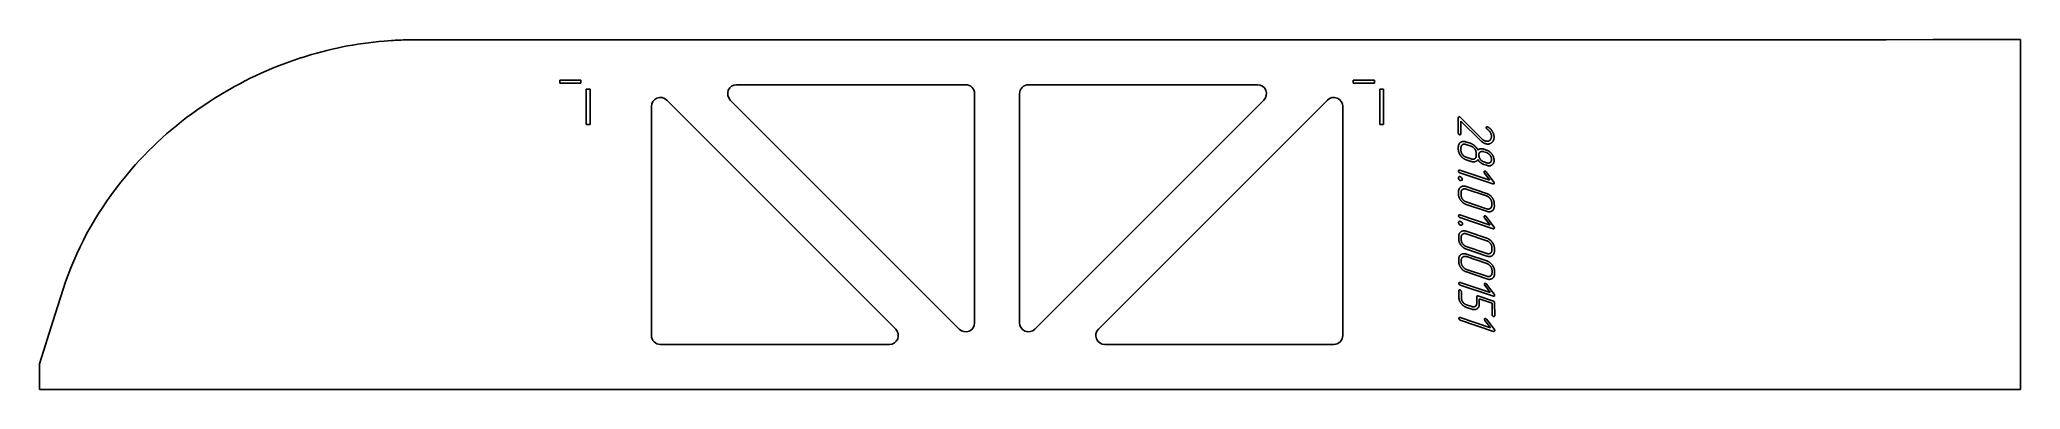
# Model space of a CAD drawing. Header units: millimetres. Extents: x 144 to 2348, y 212 to 601.
import ezdxf

# ---------------------------------------------------------------- set-up
doc = ezdxf.new("R2010")
doc.units = ezdxf.units.MM
doc.linetypes.add('K5LT_BASIC', pattern=[0])
doc.layers.add('Engraving', color=7, linetype='Continuous')

msp = doc.modelspace()

# ---------------------------------------------------------------- linework, layer by layer
at = {"color": 150, "linetype": 'K5LT_BASIC', "lineweight": 25, "true_color": 0x0080ff}
for p, q in [((531.4, 599.6), (527.4, 599.3)), ((531.5, 599.6), (531.4, 599.6)), ((535.5, 599.8), (531.5, 599.6)), ((601.1, 600.6), (552.8, 600.5)), ((601.3, 600.6), (601.1, 600.6)), ((693.2, 600.6), (601.3, 600.6)), ((1659.2, 600.8), (693.2, 600.6)), ((1814.2, 600.8), (1659.2, 600.8)), ((1659.2, 600.8), (1659.2, 600.8)), ((1814.2, 600.8), (1814.2, 600.8)), ((1881.8, 600.8), (1814.2, 600.8)), ((1881.8, 600.8), (1882, 600.8)), ((1969.7, 600.8), (1882, 600.8)), ((1969.7, 600.8), (1969.9, 600.8)), ((2048.6, 600.8), (1969.9, 600.8)), ((2048.6, 600.8), (2048.8, 600.8)), ((2140, 600.8), (2048.8, 600.8)), ((2140, 600.8), (2140.3, 600.8)), ((2199, 600.8), (2140.3, 600.8)), ((2199, 600.8), (2199.2, 600.8)), ((2251.4, 600.9), (2199.2, 600.8)), ((2251.4, 600.9), (2251.5, 600.9)), ((2348.4, 600.9), (2251.5, 600.9)), ((2348.4, 600.9), (2348.4, 211.7)), ((431.4, 579.4), (427.3, 578.1)), ((431.5, 579.5), (431.4, 579.4)), ((435.4, 580.8), (431.5, 579.5)), ((722.8, 552.3), (722.8, 555.8)), ((722.8, 555.8), (746.4, 555.8)), ((746.4, 552.3), (722.8, 552.3)), ((746.4, 555.8), (746.4, 552.3)), ((1605.9, 552.3), (1605.9, 555.8)), ((1605.9, 555.8), (1629.6, 555.8)), ((1629.6, 552.3), (1605.9, 552.3)), ((1629.6, 555.8), (1629.6, 552.3)), ((332.7, 531.7), (328.9, 529.1)), ((752.2, 545.8), (756.6, 545.8)), ((752.2, 506.3), (752.2, 545.8)), ((756.6, 545.8), (756.6, 506.3)), ((841.9, 533.6), (1096.8, 278.7)), ((1167.5, 278.8), (912.6, 533.6)), ((919.7, 550.7), (1174.6, 550.7)), ((1184.6, 540.7), (1184.6, 285.8)), ((1234.6, 285.8), (1234.6, 540.7)), ((1244.6, 550.7), (1499.4, 550.7)), ((1506.5, 533.6), (1251.6, 278.8)), ((1322.3, 278.7), (1577.2, 533.6)), ((1635.4, 545.8), (1639.8, 545.8)), ((1635.4, 506.3), (1635.4, 545.8)), ((1639.8, 545.8), (1639.8, 506.3)), ((328.8, 529.1), (324.9, 526.5)), ((328.8, 529.1), (328.9, 529.1)), ((824.9, 271.7), (824.9, 526.5)), ((1594.3, 526.5), (1594.3, 271.7)), ((756.6, 506.3), (752.2, 506.3)), ((1639.8, 506.3), (1635.4, 506.3)), ((238, 446.8), (234.4, 442.4)), ((238.1, 446.8), (238, 446.8)), ((241.7, 451.3), (238.1, 446.8)), ((170.2, 323.2), (161.3, 295.2)), ((161.3, 295.2), (144, 240)), ((1089.7, 261.7), (834.9, 261.7)), ((1584.3, 261.7), (1329.4, 261.7)), ((144, 240), (144, 236.2)), ((144, 211.7), (144, 236.2)), ((238, 211.7), (144, 211.7)), ((238, 211.7), (238.1, 211.7)), ((328.8, 211.7), (238.1, 211.7)), ((328.8, 211.7), (328.9, 211.7)), ((431.4, 211.7), (328.9, 211.7)), ((431.4, 211.7), (431.5, 211.7)), ((531.4, 211.7), (431.5, 211.7)), ((531.4, 211.7), (531.5, 211.7)), ((601.1, 211.7), (531.5, 211.7)), ((601.1, 211.7), (601.3, 211.7)), ((693.2, 211.7), (601.3, 211.7)), ((693.2, 211.7), (693.2, 211.7)), ((1659.2, 211.7), (693.2, 211.7)), ((1814.2, 211.7), (1659.2, 211.7)), ((1659.2, 211.7), (1659.2, 211.7)), ((1814.2, 211.7), (1814.2, 211.7)), ((1881.8, 211.7), (1814.2, 211.7)), ((1881.8, 211.7), (1882, 211.7)), ((1969.7, 211.7), (1882, 211.7)), ((1969.7, 211.7), (1969.9, 211.7)), ((2048.6, 211.7), (1969.9, 211.7)), ((2048.6, 211.7), (2048.8, 211.7)), ((2140, 211.7), (2048.8, 211.7)), ((2140, 211.7), (2140.3, 211.7)), ((2199, 211.7), (2140.3, 211.7)), ((2199, 211.7), (2199.2, 211.7)), ((2251.4, 211.7), (2199.2, 211.7)), ((2251.4, 211.7), (2251.5, 211.7)), ((2348.4, 211.7), (2251.5, 211.7))]:
    msp.add_line(p, q, dxfattribs=at)
for centre, start, end in [((834.9, 526.5), 45, 180), ((919.7, 540.7), 90, 225), ((1174.6, 540.7), 0, 90), ((1244.6, 540.7), 90, 180), ((1499.4, 540.7), 315, 90), ((1584.3, 526.5), 0, 135), ((834.9, 271.7), 180, 270), ((1089.7, 271.7), 270, 45), ((1174.6, 285.8), 225, 0), ((1244.6, 285.8), 180, 315), ((1329.4, 271.7), 135, 270), ((1584.3, 271.7), 270, 0)]:
    msp.add_arc(centre, 10, start, end, dxfattribs=at)
for centre, major_axis, ratio, start_param, end_param in [((560.5, 211.2), (396.7, 0), 0.981565, 1.654338, 1.891362), ((560.2, 211.2), (391.5, 0), 0.994784, 1.589821, 1.633947), ((563.2, 211.2), (405.6, 0), 0.960004, 1.912399, 2.175106), ((568.8, 211.2), (415.5, 0), 0.937329, 2.198201, 2.477328), ((572, 211.2), (419.6, 0), 0.928172, 2.506059, 2.849972)]:
    msp.add_ellipse(centre, major_axis=major_axis, ratio=ratio, start_param=start_param, end_param=end_param, dxfattribs=at)
at = {"layer": 'Engraving', "color": 150, "linetype": 'K5LT_BASIC', "lineweight": 25, "true_color": 0x0080ff}
for p, q in [((1722.9, 496.9), (1722.8, 513.9)), ((1725, 514.4), (1748.7, 490.8)), ((1747.2, 489), (1725.7, 510.3)), ((1725.7, 510.3), (1725.7, 496)), ((1731.4, 487.1), (1737.1, 485.2)), ((1748.7, 490.8), (1749.8, 489.9)), ((1749.8, 489.9), (1750.8, 489.1)), ((1755.4, 503.9), (1755.9, 503.7)), ((1722.9, 478.6), (1722.9, 481.4)), ((1725.8, 477.6), (1725.8, 480.5)), ((1731.4, 484.2), (1737.1, 482.3)), ((1737.2, 468.1), (1731.5, 470)), ((1737.2, 465.3), (1731.5, 467.2)), ((1742.8, 474.7), (1742.9, 471.9)), ((1751.3, 476.1), (1754.2, 475.2)), ((1751.4, 479), (1754.3, 478)), ((1754.3, 463.8), (1751.4, 464.8)), ((1762.2, 470.1), (1762.6, 468.5)), ((1762.6, 468.5), (1762.8, 467.5)), ((1762.8, 467.5), (1762.8, 466.7)), ((1724.4, 455.6), (1758, 444.3)), ((1761.4, 440.3), (1724.5, 452.7)), ((1754.3, 461), (1751.4, 461.9)), ((1758, 444.3), (1751.9, 452.4)), ((1753.9, 453.7), (1762.4, 442.4)), ((1755.2, 460.7), (1754.3, 461)), ((1756.1, 460.5), (1755.2, 460.7)), ((1757.6, 460.4), (1756.1, 460.5)), ((1723.1, 428.9), (1723.1, 431.7)), ((1726, 427.9), (1726, 430.7)), ((1731.6, 437.4), (1754.4, 429.7)), ((1731.6, 434.5), (1754.4, 426.9)), ((1754.4, 412.6), (1731.7, 420.3)), ((1760.1, 419.3), (1760.1, 416.4)), ((1724.6, 405.8), (1758.2, 394.5)), ((1761.6, 390.5), (1724.6, 403)), ((1754.4, 409.8), (1731.7, 417.4)), ((1758.2, 394.5), (1752.1, 402.7)), ((1754, 404), (1762.6, 392.6)), ((1762.9, 418.3), (1763, 415.5)), ((1723.3, 379.1), (1723.3, 382)), ((1726.1, 378.2), (1726.1, 381)), ((1731.8, 387.6), (1754.5, 380)), ((1731.8, 384.8), (1754.6, 377.1)), ((1723.4, 353.7), (1723.4, 356.6)), ((1726.2, 352.8), (1726.2, 355.6)), ((1754.6, 362.9), (1731.8, 370.5)), ((1754.6, 360), (1731.9, 367.7)), ((1731.9, 362.2), (1754.6, 354.6)), ((1731.9, 359.4), (1754.6, 351.7)), ((1760.3, 369.5), (1760.3, 366.7)), ((1763.1, 368.6), (1763.1, 365.7)), ((1724.9, 330.7), (1758.4, 319.4)), ((1754.7, 337.5), (1731.9, 345.1)), ((1754.7, 334.6), (1731.9, 342.3)), ((1760.4, 344.1), (1760.4, 341.3)), ((1763.2, 343.2), (1763.2, 340.3)), ((1723.5, 314.2), (1723.5, 321.3)), ((1761.9, 315.4), (1724.9, 327.8)), ((1726.3, 320.4), (1726.4, 313.2)), ((1743.4, 307.5), (1743.4, 314.6)), ((1744.8, 315.6), (1761.9, 309.8)), ((1746.2, 312.3), (1746.2, 306.6)), ((1760.5, 307.5), (1746.2, 312.3)), ((1758.4, 319.4), (1752.3, 327.5)), ((1754.3, 328.9), (1762.9, 317.5)), ((1725, 291.5), (1758.6, 280.2)), ((1762, 276.2), (1725, 288.7)), ((1732.1, 305.7), (1737.8, 303.8)), ((1737.8, 300.9), (1732.1, 302.8)), ((1758.6, 280.2), (1752.4, 288.4)), ((1754.4, 289.7), (1763, 278.3)), ((1760.5, 294.7), (1760.5, 307.5)), ((1763.3, 307.9), (1763.4, 293.7))]:
    msp.add_line(p, q, dxfattribs=at)
for points in [[(1723.3, 514.8), (1722.8, 514.4), (1722.8, 513.9)], [(1724.4, 514.8), (1723.8, 515), (1723.3, 514.8)], [(1725, 514.4), (1724.8, 514.7), (1724.4, 514.8)], [(1722.9, 496.9), (1722.9, 496.3), (1723.3, 495.7)], [(1725.4, 486.5), (1722.9, 484.7), (1722.9, 481.4)], [(1723.3, 495.7), (1723.8, 495.2), (1724.3, 495)], [(1724.3, 495), (1724.8, 494.9), (1725.3, 495.2)], [(1725.3, 495.2), (1725.7, 495.5), (1725.7, 496)], [(1731.4, 487.1), (1727.9, 488.3), (1725.4, 486.5)], [(1741.3, 482.6), (1739.3, 484.4), (1737.1, 485.2)], [(1747.2, 489), (1748.9, 487.3), (1750.2, 486.5)], [(1750.2, 486.5), (1751.6, 485.6), (1753, 485.1)], [(1752.9, 488.1), (1751.9, 488.4), (1750.8, 489.1)], [(1757.8, 488.8), (1755.8, 487.1), (1752.9, 488.1)], [(1753, 485.1), (1757, 483.8), (1759.9, 486.1)], [(1754.4, 503.8), (1754, 503.5), (1754, 502.9)], [(1754, 502.9), (1754.1, 502.4), (1754.3, 502)], [(1754.3, 502), (1754.5, 501.6), (1755, 501.3)], [(1755.4, 503.9), (1754.8, 504.1), (1754.4, 503.8)], [(1755, 501.3), (1757.6, 499.4), (1758.7, 497.3)], [(1761.1, 498.2), (1759.4, 501.3), (1755.9, 503.7)], [(1759.3, 490.7), (1758.7, 489.5), (1757.8, 488.8)], [(1758.7, 497.3), (1759.8, 495.3), (1759.8, 493.3)], [(1759.8, 493.3), (1759.8, 491.9), (1759.3, 490.7)], [(1759.9, 486.1), (1762.7, 488.4), (1762.7, 492.5)], [(1762.7, 492.5), (1762.7, 495.4), (1761.1, 498.2)], [(1722.9, 478.6), (1723, 475), (1725.5, 471.7)], [(1725.5, 471.7), (1728, 468.4), (1731.5, 467.2)], [(1727.5, 483.9), (1725.8, 482.7), (1725.8, 480.5)], [(1725.8, 477.6), (1725.8, 475.3), (1727.5, 473.1)], [(1731.4, 484.2), (1729.1, 485), (1727.5, 483.9)], [(1727.5, 473.1), (1729.1, 470.8), (1731.5, 470)], [(1741.2, 479.3), (1739.5, 481.5), (1737.1, 482.3)], [(1737.2, 468.1), (1739.5, 467.3), (1741.2, 468.4)], [(1737.2, 465.3), (1739.6, 464.5), (1741.7, 465.1)], [(1742.8, 474.7), (1742.8, 477.1), (1741.2, 479.3)], [(1741.2, 468.4), (1742.9, 469.5), (1742.9, 471.9)], [(1744.7, 478.1), (1743.3, 480.7), (1741.3, 482.6)], [(1741.7, 465.1), (1743.8, 465.7), (1744.8, 467.3)], [(1747.6, 479.4), (1745.9, 479.1), (1744.7, 478.1)], [(1744.8, 467.3), (1746.1, 465.3), (1747.7, 464)], [(1747.3, 475.8), (1745.7, 474.8), (1745.7, 472.4)], [(1745.7, 472.4), (1745.7, 470.1), (1747.3, 467.8)], [(1751.3, 476.1), (1749, 476.9), (1747.3, 475.8)], [(1747.3, 467.8), (1749, 465.6), (1751.4, 464.8)], [(1751.4, 479), (1749.3, 479.7), (1747.6, 479.4)], [(1747.7, 464), (1749.3, 462.6), (1751.4, 461.9)], [(1758.3, 472.1), (1756.6, 474.4), (1754.2, 475.2)], [(1760.3, 473.5), (1757.6, 476.9), (1754.3, 478)], [(1754.3, 463.8), (1756.6, 463), (1758.3, 464.1)], [(1759.9, 467.6), (1759.9, 469.9), (1758.3, 472.1)], [(1758.3, 464.1), (1759.9, 465.2), (1759.9, 467.6)], [(1762.2, 470.1), (1761.6, 471.8), (1760.3, 473.5)], [(1760.3, 461.4), (1762.8, 463.1), (1762.8, 466.7)], [(1723.4, 455.5), (1723, 454.9), (1723, 454.6)], [(1723, 454.6), (1723, 454), (1723.4, 453.5)], [(1723.6, 448.3), (1723, 447.9), (1723.1, 446.9)], [(1723.1, 446.9), (1723.1, 445.9), (1723.7, 445.1)], [(1724.4, 455.6), (1723.7, 455.8), (1723.4, 455.5)], [(1723.4, 453.5), (1723.8, 452.9), (1724.5, 452.7)], [(1725.2, 448.3), (1724.3, 448.6), (1723.6, 448.3)], [(1723.7, 445.1), (1724.4, 444.3), (1725.2, 444.1)], [(1726.5, 447.4), (1725.7, 448.2), (1725.2, 448.3)], [(1725.2, 444.1), (1726, 443.8), (1726.6, 444.3)], [(1727.3, 445.5), (1727.3, 446.5), (1726.5, 447.4)], [(1726.6, 444.3), (1727.3, 444.7), (1727.3, 445.5)], [(1751.9, 454.4), (1751.4, 454.1), (1751.5, 453.5)], [(1751.5, 453.5), (1751.5, 453), (1751.9, 452.4)], [(1752.9, 454.5), (1752.3, 454.7), (1751.9, 454.4)], [(1753.9, 453.7), (1753.1, 454.4), (1752.9, 454.5)], [(1757.6, 460.4), (1759.1, 460.5), (1760.3, 461.4)], [(1762.8, 441.3), (1762.8, 441.8), (1762.4, 442.4)], [(1762.5, 440.4), (1762.8, 440.7), (1762.8, 441.3)], [(1725.6, 436.8), (1723.1, 435), (1723.1, 431.7)], [(1723.1, 428.9), (1723.1, 425.3), (1725.7, 422)], [(1731.6, 437.4), (1728, 438.6), (1725.6, 436.8)], [(1725.7, 422), (1728.2, 418.6), (1731.7, 417.4)], [(1727.6, 434.1), (1725.9, 433), (1726, 430.7)], [(1726, 427.9), (1726, 425.6), (1727.6, 423.3)], [(1731.6, 434.5), (1729.3, 435.3), (1727.6, 434.1)], [(1727.6, 423.3), (1729.2, 421.1), (1731.7, 420.3)], [(1760.4, 425.2), (1757.8, 428.6), (1754.4, 429.7)], [(1758.4, 423.8), (1756.7, 426.1), (1754.4, 426.9)], [(1760.1, 419.3), (1760.1, 421.6), (1758.4, 423.8)], [(1762.9, 418.3), (1762.9, 421.9), (1760.4, 425.2)], [(1761.4, 440.3), (1762.1, 440.1), (1762.5, 440.4)], [(1723.5, 405.8), (1723.2, 405.1), (1723.2, 404.9)], [(1723.2, 404.9), (1723.2, 404.2), (1723.5, 403.7)], [(1723.8, 398.5), (1723.2, 398.2), (1723.2, 397.2)], [(1723.2, 397.2), (1723.2, 396.2), (1723.9, 395.4)], [(1724.6, 405.8), (1723.9, 406.1), (1723.5, 405.8)], [(1723.5, 403.7), (1723.9, 403.2), (1724.6, 403)], [(1725.3, 398.6), (1724.5, 398.9), (1723.8, 398.5)], [(1726.7, 397.6), (1725.8, 398.4), (1725.3, 398.6)], [(1727.5, 395.7), (1727.5, 396.8), (1726.7, 397.6)], [(1752, 404.7), (1751.6, 404.4), (1751.6, 403.8)], [(1751.6, 403.8), (1751.6, 403.2), (1752.1, 402.7)], [(1753.1, 404.7), (1752.5, 404.9), (1752, 404.7)], [(1754, 404), (1753.3, 404.7), (1753.1, 404.7)], [(1754.4, 412.6), (1756.8, 411.8), (1758.4, 413)], [(1754.4, 409.8), (1758, 408.6), (1760.5, 410.3)], [(1758.4, 413), (1760.1, 414.1), (1760.1, 416.4)], [(1760.5, 410.3), (1763, 412), (1763, 415.5)], [(1725.7, 387), (1723.3, 385.2), (1723.3, 382)], [(1723.3, 379.1), (1723.3, 375.6), (1725.8, 372.2)], [(1723.9, 395.4), (1724.6, 394.6), (1725.4, 394.3)], [(1725.4, 394.3), (1726.1, 394.1), (1726.8, 394.5)], [(1731.8, 387.6), (1728.2, 388.8), (1725.7, 387)], [(1727.8, 384.4), (1726.1, 383.2), (1726.1, 381)], [(1726.1, 378.2), (1726.1, 375.9), (1727.8, 373.6)], [(1726.8, 394.5), (1727.5, 395), (1727.5, 395.7)], [(1731.8, 384.8), (1729.5, 385.5), (1727.8, 384.4)], [(1760.5, 375.5), (1758, 378.8), (1754.5, 380)], [(1758.6, 374.1), (1756.9, 376.3), (1754.6, 377.1)], [(1763.1, 368.6), (1763.1, 372.1), (1760.5, 375.5)], [(1761.6, 390.5), (1762.2, 390.3), (1762.6, 390.6)], [(1763, 391.5), (1763, 392.1), (1762.6, 392.6)], [(1762.6, 390.6), (1763, 391), (1763, 391.5)], [(1725.8, 361.6), (1723.4, 359.8), (1723.4, 356.6)], [(1723.4, 353.7), (1723.4, 350.2), (1725.9, 346.8)], [(1725.8, 372.2), (1728.4, 368.9), (1731.9, 367.7)], [(1731.9, 362.2), (1728.3, 363.4), (1725.8, 361.6)], [(1727.9, 359), (1726.2, 357.8), (1726.2, 355.6)], [(1726.2, 352.8), (1726.2, 350.5), (1727.9, 348.2)], [(1727.8, 373.6), (1729.4, 371.4), (1731.8, 370.5)], [(1731.9, 359.4), (1729.6, 360.1), (1727.9, 359)], [(1754.6, 362.9), (1756.9, 362.1), (1758.6, 363.2)], [(1754.6, 360), (1758.2, 358.8), (1760.7, 360.5)], [(1760.6, 350.1), (1758.1, 353.4), (1754.6, 354.6)], [(1760.3, 369.5), (1760.3, 371.9), (1758.6, 374.1)], [(1758.6, 363.2), (1760.3, 364.3), (1760.3, 366.7)], [(1760.7, 360.5), (1763.1, 362.2), (1763.1, 365.7)], [(1724.9, 330.7), (1724.1, 330.9), (1723.8, 330.6)], [(1725.9, 346.8), (1728.4, 343.5), (1731.9, 342.3)], [(1727.9, 348.2), (1729.5, 346), (1731.9, 345.1)], [(1758.7, 348.7), (1757, 350.9), (1754.6, 351.7)], [(1754.7, 337.5), (1757, 336.7), (1758.7, 337.8)], [(1754.7, 334.6), (1758.3, 333.4), (1760.7, 335.1)], [(1760.4, 344.1), (1760.3, 346.5), (1758.7, 348.7)], [(1758.7, 337.8), (1760.4, 338.9), (1760.4, 341.3)], [(1763.2, 343.2), (1763.2, 346.7), (1760.6, 350.1)], [(1760.7, 335.1), (1763.2, 336.8), (1763.2, 340.3)], [(1723.8, 330.6), (1723.5, 330), (1723.5, 329.7)], [(1723.5, 329.7), (1723.5, 329.1), (1723.8, 328.6)], [(1723.9, 322.2), (1723.5, 322), (1723.5, 321.3)], [(1723.5, 314.2), (1723.5, 310.7), (1726, 307.4)], [(1723.8, 328.6), (1724.2, 328.1), (1724.9, 327.8)], [(1724.9, 322.3), (1724.3, 322.5), (1723.9, 322.2)], [(1725.8, 321.6), (1725.2, 322.2), (1724.9, 322.3)], [(1726.3, 320.4), (1726.3, 321.1), (1725.8, 321.6)], [(1728, 308.7), (1726.4, 310.9), (1726.4, 313.2)], [(1732.1, 305.7), (1729.7, 306.5), (1728, 308.7)], [(1744.8, 315.6), (1743.4, 316.1), (1743.4, 314.6)], [(1752.3, 329.5), (1751.9, 329.2), (1751.9, 328.6)], [(1751.9, 328.6), (1751.9, 328.1), (1752.3, 327.5)], [(1753.3, 329.6), (1752.7, 329.8), (1752.3, 329.5)], [(1754.3, 328.9), (1753.6, 329.5), (1753.3, 329.6)], [(1761.9, 315.4), (1762.5, 315.2), (1762.9, 315.5)], [(1763.3, 307.9), (1763.3, 309.4), (1761.9, 309.8)], [(1763.3, 316.4), (1763.3, 316.9), (1762.9, 317.5)], [(1762.9, 315.5), (1763.3, 315.8), (1763.3, 316.4)], [(1723.9, 291.5), (1723.6, 290.8), (1723.6, 290.6)], [(1723.6, 290.6), (1723.6, 289.9), (1723.9, 289.4)], [(1725, 291.5), (1724.3, 291.8), (1723.9, 291.5)], [(1723.9, 289.4), (1724.3, 288.9), (1725, 288.7)], [(1726, 307.4), (1728.6, 304), (1732.1, 302.8)], [(1741.8, 304.1), (1740.1, 303), (1737.8, 303.8)], [(1737.8, 300.9), (1741.3, 299.7), (1743.8, 301.4)], [(1743.4, 307.5), (1743.4, 305.2), (1741.8, 304.1)], [(1743.8, 301.4), (1746.3, 303.1), (1746.2, 306.6)], [(1752.4, 290.4), (1752, 290.1), (1752, 289.5)], [(1752, 289.5), (1752, 288.9), (1752.4, 288.4)], [(1753.5, 290.4), (1752.9, 290.6), (1752.4, 290.4)], [(1754.4, 289.7), (1753.7, 290.4), (1753.5, 290.4)], [(1760.5, 294.7), (1760.5, 294), (1761, 293.5)], [(1761, 293.5), (1761.4, 293), (1762, 292.8)], [(1762, 292.8), (1762.5, 292.6), (1762.9, 292.9)], [(1762.9, 292.9), (1763.4, 293.2), (1763.4, 293.7)], [(1762, 276.2), (1762.6, 276), (1763, 276.3)], [(1763.4, 277.2), (1763.4, 277.8), (1763, 278.3)], [(1763, 276.3), (1763.4, 276.7), (1763.4, 277.2)]]:
    msp.add_open_spline(points, degree=2, dxfattribs=at)

doc.saveas('drawing.dxf')
